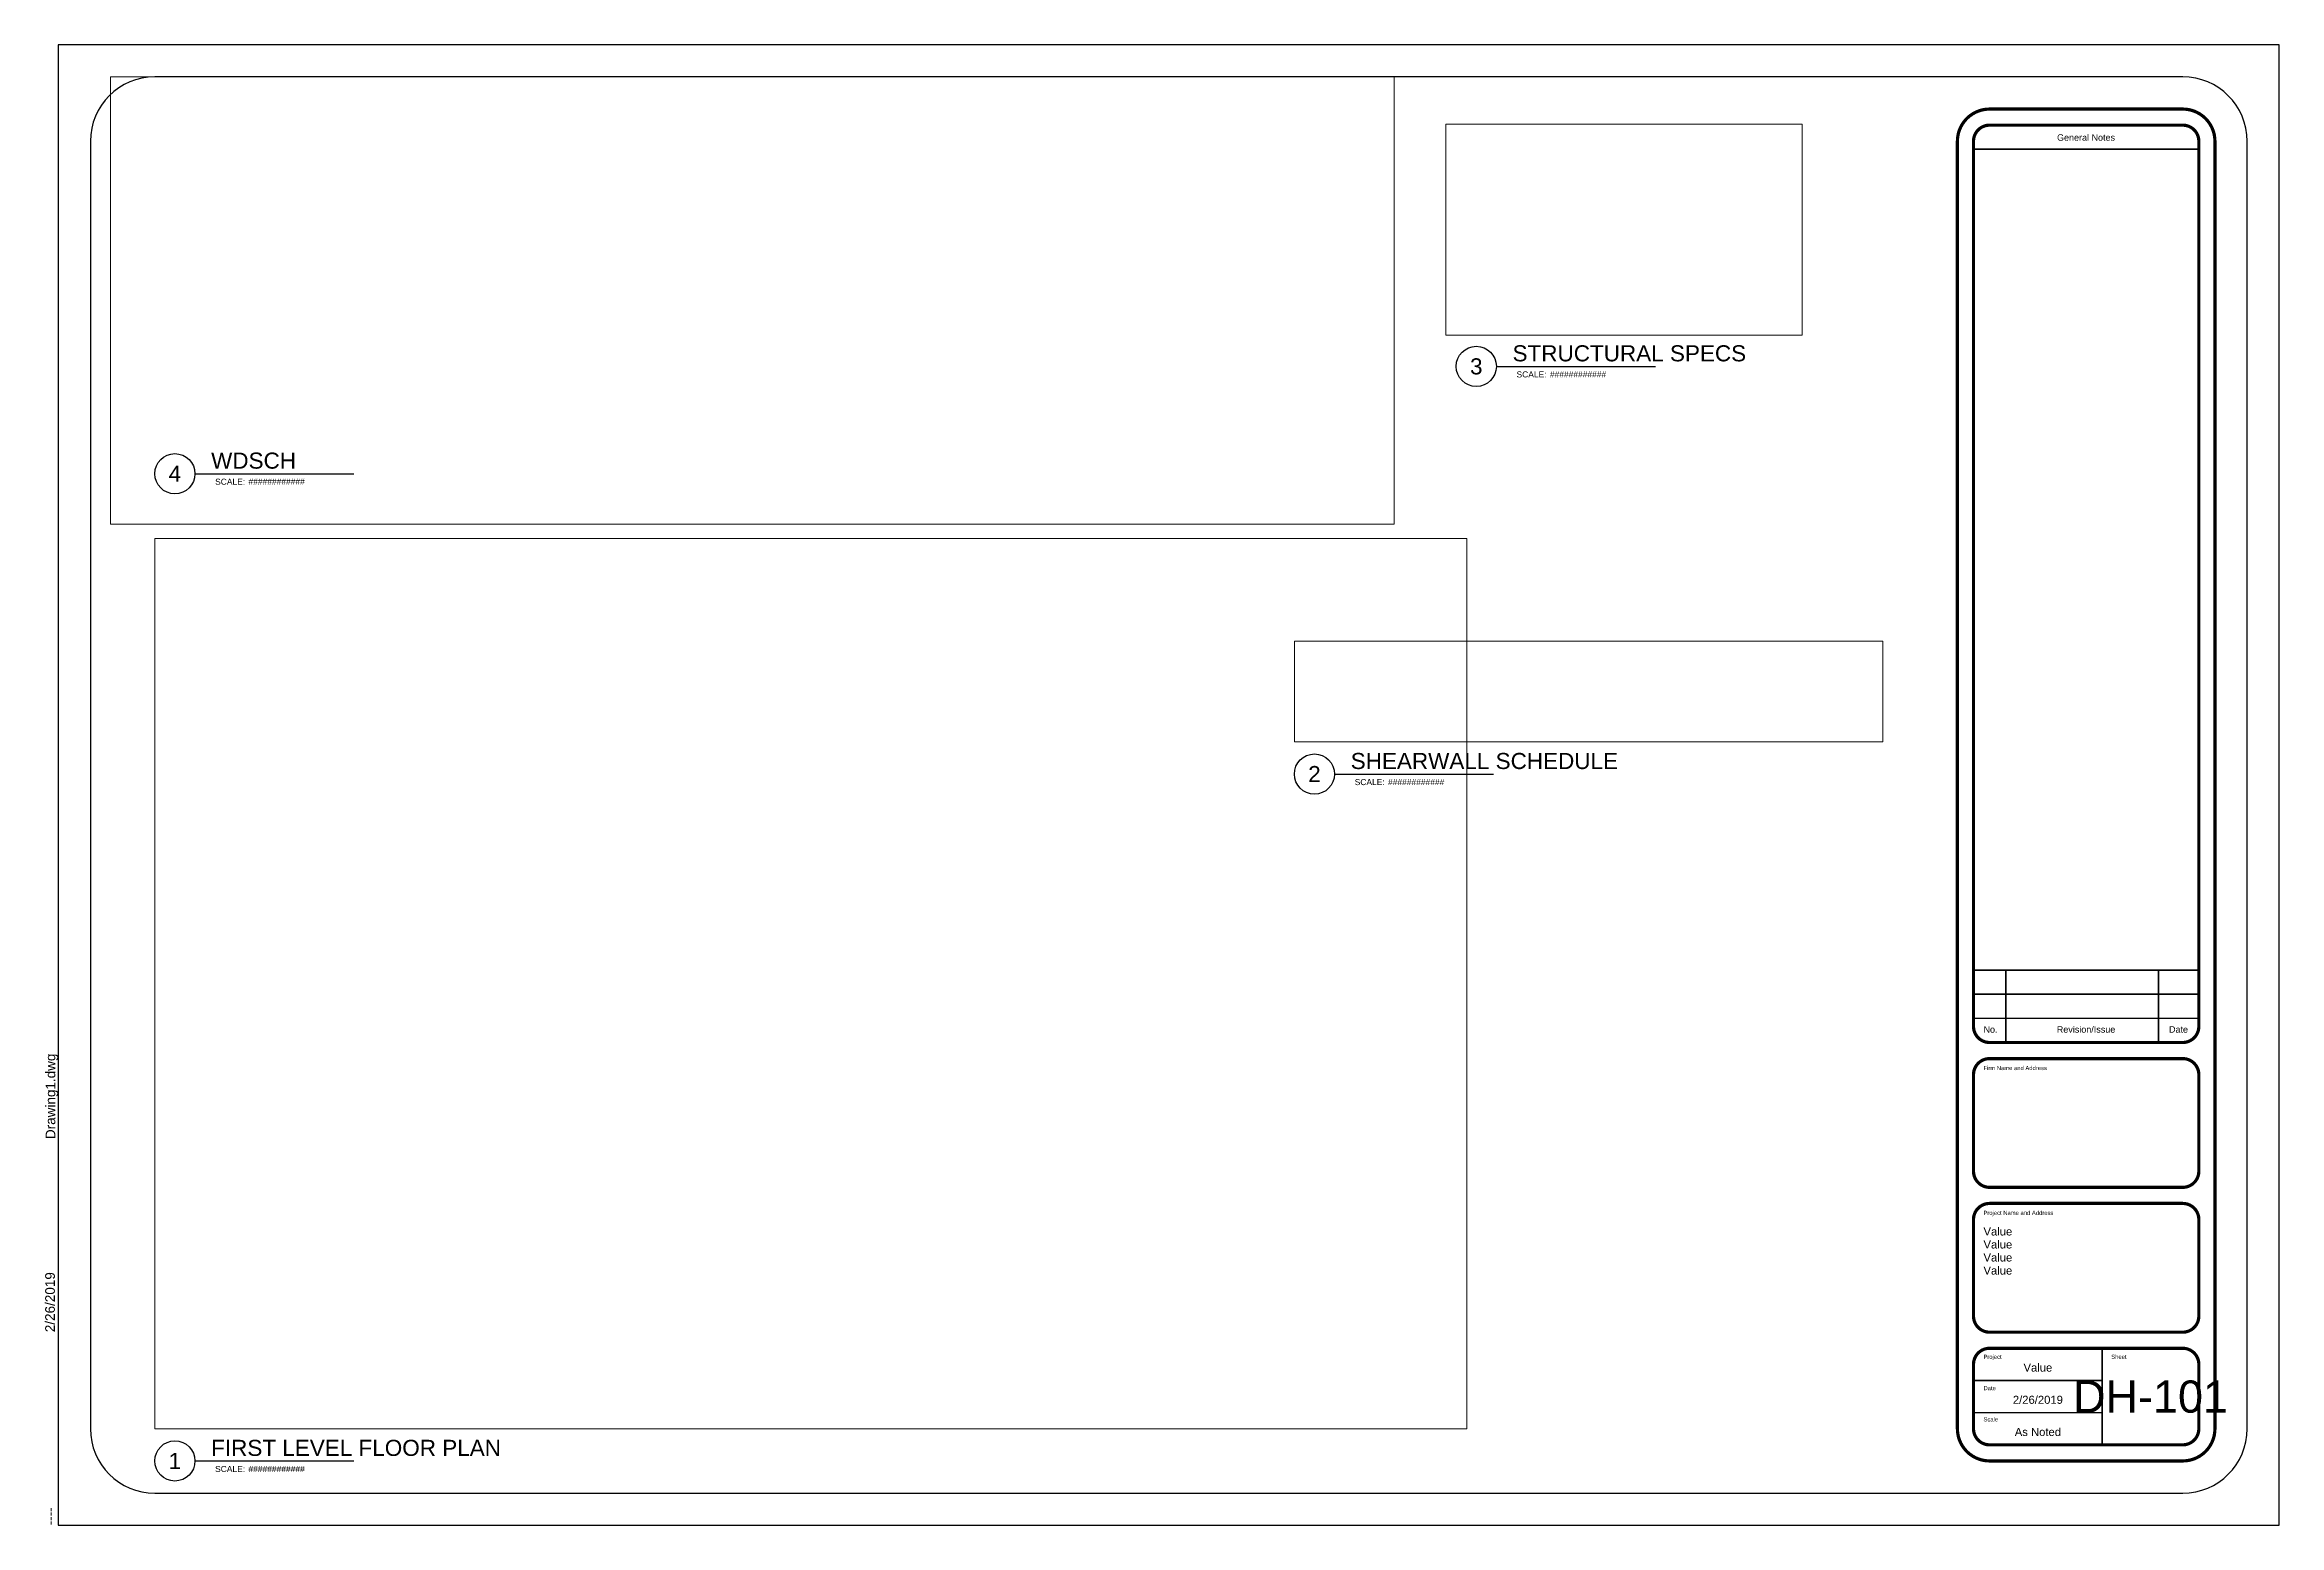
# Paper-space layout 'DH-101 FIRST LEVEL FLOOR PLAN-TEST' of a CAD drawing. Header units: inches. Extents: x -0.2 to 34.5, y 0 to 23.
import ezdxf
from ezdxf.enums import TextEntityAlignment as Align

# ---------------------------------------------------------------- set-up
doc = ezdxf.new("R2010")
doc.units = ezdxf.units.IN
doc.header["$LTSCALE"] = 10
doc.header["$MEASUREMENT"] = 0
doc.layers.add('Title Block', color=7, linetype='Continuous')
doc.styles.get("Standard").update_dxf_attribs({"font": 'arial.ttf'})
doc.styles.add('style1', font='arial.ttf')

# ---------------------------------------------------------------- blocks, each defined once
blk = doc.blocks.new('Title Block')
at = {"layer": 'Title Block'}
for p, q in [((34.5, 23), (0, 23)), ((0, 23), (0, 0)), ((34.5, 0), (34.5, 23)), ((33, 22.5), (1.5, 22.5)), ((0.5, 21.5), (0.5, 1.5)), ((34, 1.5), (34, 21.5)), ((1.5, 0.5), (33, 0.5)), ((0, 0), (34.5, 0))]:
    blk.add_line(p, q, dxfattribs=at)
at = {"layer": 'Title Block', "const_width": 0.05}
for points in [[(30, 1), (33, 1, 0.414214), (33.5, 1.5), (33.5, 21.5, 0.414214), (33, 22), (30, 22, 0.414214), (29.5, 21.5), (29.5, 1.5, 0.414214)], [(30, 7.5), (33, 7.5, 0.414214), (33.25, 7.75), (33.25, 21.5, 0.414214), (33, 21.75), (30, 21.75, 0.414214), (29.75, 21.5), (29.75, 7.75, 0.414214)], [(30, 5.25), (33, 5.25, 0.414214), (33.25, 5.5), (33.25, 7, 0.414214), (33, 7.25), (30, 7.25, 0.414214), (29.75, 7), (29.75, 5.5, 0.414214)], [(30, 3), (33, 3, 0.414214), (33.25, 3.25), (33.25, 4.75, 0.414214), (33, 5), (30, 5, 0.414214), (29.75, 4.75), (29.75, 3.25, 0.414214)], [(30, 1.25), (33, 1.25, 0.414214), (33.25, 1.5), (33.25, 2.5, 0.414214), (33, 2.75), (30, 2.75, 0.414214), (29.75, 2.5), (29.75, 1.5, 0.414214)]]:
    blk.add_lwpolyline(points, format="xyb", close=True, dxfattribs=at)
at = {"layer": 'Title Block', "const_width": 0.025}
for points in [[(29.75, 21.375), (33.25, 21.375)], [(29.75, 8.625), (33.25, 8.625)], [(30.25, 7.5), (30.25, 8.625)], [(32.625, 7.5), (32.625, 8.625)], [(29.75, 8.25), (33.25, 8.25)], [(29.75, 7.875), (33.25, 7.875)], [(31.75, 1.25), (31.75, 2.75)], [(29.75, 2.25), (31.75, 2.25)], [(29.75, 1.75), (31.75, 1.75)]]:
    blk.add_lwpolyline(points, dxfattribs=at)
at = {"layer": 'Title Block'}
for centre, start, end in [((1.5, 21.5), 90, 180), ((33, 21.5), 0, 90), ((1.5, 1.5), 180, 270), ((33, 1.5), 270, 0)]:
    blk.add_arc(centre, 1, start, end, dxfattribs=at)
at = {"layer": 'Title Block', "style": 'style1'}
for s, p in [('General Notes', (31.498, 21.558)), ('No.', (30.014, 7.703)), ('Revision/Issue', (31.498, 7.703)), ('Date', (32.934, 7.703))]:
    blk.add_text(s, height=0.1, dxfattribs=at).set_placement(p, align=Align.MIDDLE_CENTER)
for s, p in [('Firm Name and Address', (29.905, 7.071)), ('Project Name and Address', (29.905, 4.821)), ('Project', (29.905, 2.585)), ('Sheet', (31.89, 2.585)), ('Date', (29.905, 2.099)), ('Scale', (29.905, 1.613))]:
    blk.add_text(s, height=0.065, dxfattribs=at).set_placement(p)
at = {"layer": 'Title Block', "color": 0, "style": 'style1', "flags": 8}
for tag, p in [('PROJECTNAME', (29.905, 4.502)), ('PROJECTADDRESS1', (29.905, 4.3)), ('PROJECTADDRESS2', (29.905, 4.098)), ('PROJECTADDRESS3', (29.905, 3.895))]:
    blk.add_attdef(tag, p, '', height=0.125, dxfattribs=at)
at = {"layer": 'Title Block', "style": 'style1', "flags": 8}
for tag, height, p in [('PROJECTNAME', 0.125, (30.75, 2.45)), ('SHEETNO', 0.5, (32.5, 2)), ('DATE', 0.125, (30.75, 1.95))]:
    blk.add_attdef(tag, text='', height=height, dxfattribs=at).set_placement(p, align=Align.MIDDLE_CENTER)
at = {"layer": 'Title Block', "style": 'style1'}
blk.add_attdef('SCALE', text='', height=0.125, dxfattribs=at).set_placement((30.75, 1.45), align=Align.MIDDLE_CENTER)
blk = doc.blocks.new('Drawing Block Title')
at = {"lineweight": 25}
blk.add_line((0.625, -0.5), (3.094, -0.5), dxfattribs=at)
blk.add_circle((0.312, -0.5), 0.312, dxfattribs=at)
at = {"insert": (0.937, -0.578), "char_height": 0.0938, "width": 1.125, "attachment_point": 1}
blk.add_mtext('SCALE: ', dxfattribs=at)
at = {"color": 7, "flags": 8}
blk.add_attdef('VIEWNAME', (0.875, -0.422), '', height=0.25, dxfattribs=at)
blk.add_attdef('VIEWNUMBER', text='', height=0.25, dxfattribs=at).set_placement((0.312, -0.5), align=Align.MIDDLE_CENTER)
blk.add_attdef('VIEWPORTSCALE', text='', height=0.0938, dxfattribs=at).set_placement((1.455, -0.578), align=Align.TOP_LEFT)

psp = doc.layouts.new('DH-101 FIRST LEVEL FLOOR PLAN-TEST')

# ---------------------------------------------------------------- block references
ref = psp.add_blockref('Title Block', (0, 0))
ref.add_attrib('PROJECTNAME', 'Value', (29.905, 4.502), dxfattribs={"layer": 'Title Block', "color": 0, "height": 0.125, "style": 'style1'})
ref.add_attrib('PROJECTADDRESS1', 'Value', (29.905, 4.3), dxfattribs={"layer": 'Title Block', "color": 0, "height": 0.125, "style": 'style1'})
ref.add_attrib('PROJECTADDRESS2', 'Value', (29.905, 4.098), dxfattribs={"layer": 'Title Block', "color": 0, "height": 0.125, "style": 'style1'})
ref.add_attrib('PROJECTADDRESS3', 'Value', (29.905, 3.895), dxfattribs={"layer": 'Title Block', "color": 0, "height": 0.125, "style": 'style1'})
ref.add_attrib('PROJECTNAME', 'Value', dxfattribs={"layer": 'Title Block', "height": 0.125, "style": 'style1'}).set_placement((30.75, 2.45), align=Align.MIDDLE_CENTER)
ref.add_attrib('DATE', '2/26/2019', dxfattribs={"layer": 'Title Block', "height": 0.125, "style": 'style1'}).set_placement((30.75, 1.95), align=Align.MIDDLE_CENTER)
ref.add_attrib('SCALE', 'As Noted', dxfattribs={"layer": 'Title Block', "height": 0.125, "style": 'style1'}).set_placement((30.75, 1.45), align=Align.MIDDLE_CENTER)
ref.add_attrib('SHEETNO', 'DH-101', dxfattribs={"layer": 'Title Block', "height": 0.5, "style": 'style1'}).set_placement((32.5, 2), align=Align.MIDDLE_CENTER)
ref = psp.add_blockref('Title Block', (0, 0))
ref.add_attrib('PROJECTNAME', 'Value', (29.905, 4.502), dxfattribs={"layer": 'Title Block', "color": 0, "height": 0.125, "style": 'style1'})
ref.add_attrib('PROJECTADDRESS1', 'Value', (29.905, 4.3), dxfattribs={"layer": 'Title Block', "color": 0, "height": 0.125, "style": 'style1'})
ref.add_attrib('PROJECTADDRESS2', 'Value', (29.905, 4.098), dxfattribs={"layer": 'Title Block', "color": 0, "height": 0.125, "style": 'style1'})
ref.add_attrib('PROJECTADDRESS3', 'Value', (29.905, 3.895), dxfattribs={"layer": 'Title Block', "color": 0, "height": 0.125, "style": 'style1'})
ref.add_attrib('PROJECTNAME', 'Value', dxfattribs={"layer": 'Title Block', "height": 0.125, "style": 'style1'}).set_placement((30.75, 2.45), align=Align.MIDDLE_CENTER)
ref.add_attrib('DATE', '2/26/2019', dxfattribs={"layer": 'Title Block', "height": 0.125, "style": 'style1'}).set_placement((30.75, 1.95), align=Align.MIDDLE_CENTER)
ref.add_attrib('SCALE', 'As Noted', dxfattribs={"layer": 'Title Block', "height": 0.125, "style": 'style1'}).set_placement((30.75, 1.45), align=Align.MIDDLE_CENTER)
ref.add_attrib('SHEETNO', 'DH-101', dxfattribs={"layer": 'Title Block', "height": 0.5, "style": 'style1'}).set_placement((32.5, 2), align=Align.MIDDLE_CENTER)
ref = psp.add_blockref('Title Block', (0, 0))
ref.add_attrib('PROJECTNAME', 'Value', (29.905, 4.502), dxfattribs={"layer": 'Title Block', "color": 0, "height": 0.125, "style": 'style1'})
ref.add_attrib('PROJECTADDRESS1', 'Value', (29.905, 4.3), dxfattribs={"layer": 'Title Block', "color": 0, "height": 0.125, "style": 'style1'})
ref.add_attrib('PROJECTADDRESS2', 'Value', (29.905, 4.098), dxfattribs={"layer": 'Title Block', "color": 0, "height": 0.125, "style": 'style1'})
ref.add_attrib('PROJECTADDRESS3', 'Value', (29.905, 3.895), dxfattribs={"layer": 'Title Block', "color": 0, "height": 0.125, "style": 'style1'})
ref.add_attrib('PROJECTNAME', 'Value', dxfattribs={"layer": 'Title Block', "height": 0.125, "style": 'style1'}).set_placement((30.75, 2.45), align=Align.MIDDLE_CENTER)
ref.add_attrib('DATE', '2/26/2019', dxfattribs={"layer": 'Title Block', "height": 0.125, "style": 'style1'}).set_placement((30.75, 1.95), align=Align.MIDDLE_CENTER)
ref.add_attrib('SCALE', 'As Noted', dxfattribs={"layer": 'Title Block', "height": 0.125, "style": 'style1'}).set_placement((30.75, 1.45), align=Align.MIDDLE_CENTER)
ref.add_attrib('SHEETNO', 'DH-101', dxfattribs={"layer": 'Title Block', "height": 0.5, "style": 'style1'}).set_placement((32.5, 2), align=Align.MIDDLE_CENTER)
at = {"layer": 'Defpoints'}
for p, values in [((21.715, 18.503), {'VIEWNAME': 'STRUCTURAL SPECS', 'VIEWNUMBER': '3', 'VIEWPORTSCALE': '############'}), ((1.5, 16.836), {'VIEWNAME': 'WDSCH', 'VIEWNUMBER': '4', 'VIEWPORTSCALE': '############'}), ((19.201, 12.17), {'VIEWNAME': 'SHEARWALL SCHEDULE', 'VIEWNUMBER': '2', 'VIEWPORTSCALE': '############'}), ((1.5, 1.5), {'VIEWNAME': 'FIRST LEVEL FLOOR PLAN', 'VIEWNUMBER': '1', 'VIEWPORTSCALE': '############'})]:
    psp.add_blockref('Drawing Block Title', p, dxfattribs=at).add_auto_attribs(values)

# ---------------------------------------------------------------- texts
at = {"layer": 'Title Block', "color": 0, "char_height": 0.15, "attachment_point": 7, "rotation": 90, "style": 'style1'}
for s, insert, width in [('Drawing1.dwg', (0, 6), 17), ('2/26/2019', (-0.05, 3), 2.57515), ('----', (-0.05, 0), 2.73005)]:
    psp.add_mtext(s, dxfattribs=dict(at, insert=insert, width=width))

# ---------------------------------------------------------------- viewports
at = {"layer": 'Defpoints'}
for center, size, view_center_point, view_height, status, frozen in [((10.78, 19.026), (19.938, 6.94772), (1155.247, 1957.511), 333.49053, 3, ['0', 'Title Block']), ((24.323, 20.129), (5.534, 3.27787), (1304.237, 914.607), 157.33784, 4, ['0', 'Title Block']), ((23.771, 12.953), (9.141, 1.56641), (1288.062, 1242.781), 75.1875, 5, ['0', 'Defpoints', 'Title Block'])]:
    vp = psp.add_viewport(center=center, size=size, view_center_point=view_center_point, view_height=view_height, status=status, dxfattribs=at)
    vp.frozen_layers = frozen
vp = psp.add_viewport(center=(11.689, 8.415), size=(20.379, 13.83076), view_center_point=(149.531, -33.999), view_height=663.87631, dxfattribs=at)
vp.frozen_layers = ['0', 'Title Block']

doc.saveas('drawing.dxf')
